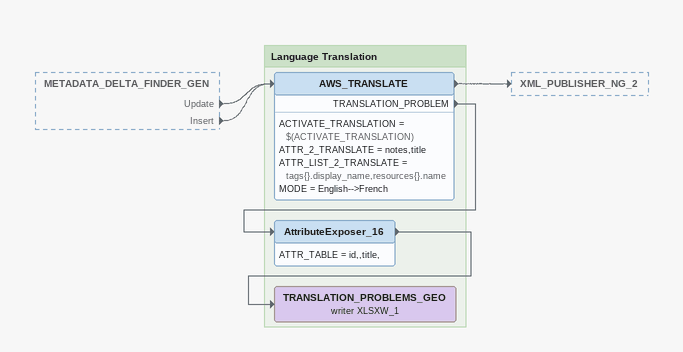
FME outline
METADATA_DELTA_FINDER_GEN [outside]
    Update -> AWS_TRANSLATE
    Insert -> AWS_TRANSLATE

Bookmark: Language Translation
AWS_TRANSLATE
    ACTIVATE_TRANSLATION = $(ACTIVATE_TRANSLATION)
    ATTR_2_TRANSLATE = notes,title
    ATTR_LIST_2_TRANSLATE = tags{}.display_name,resources{}.name
    MODE = English-->French
    -> XML_PUBLISHER_NG_2
    TRANSLATION_PROBLEM -> AttributeExposer_16
AttributeExposer_16
    ATTR_TABLE = id,,title,
    -> TRANSLATION_PROBLEMS_GEO (writer XLSXW_1)
TRANSLATION_PROBLEMS_GEO (writer XLSXW_1)
